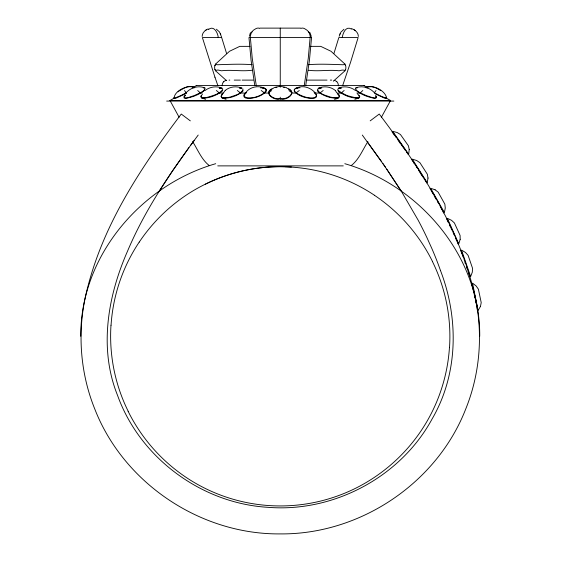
<?xml version="1.0" encoding="UTF-8"?>
<svg xmlns="http://www.w3.org/2000/svg" width="562" height="562" viewBox="0 0 562 562"><rect width="100%" height="100%" fill="white"/><g stroke="black" fill="none" stroke-linecap="round" stroke-linejoin="round"><path stroke-width="0.84" d="M333.378 81.202L344.97 70.791C346.248 68.936 346.178 66 344.97 64.117L331.018 51.282L320.733 46.358L310.175 46.358M311.109 37.57L311.088 36.179M370.189 120.858L379.245 114.044C418.613 166.247 456.042 222.264 472.558 286.339C483.629 326.641 481.416 370.218 465.722 409.038C436.765 483.362 359.87 534.673 280.255 533.9C200.641 534.673 123.745 483.362 94.788 409.038C79.094 370.218 76.882 326.641 87.96 286.339C104.469 222.264 141.898 166.247 181.266 114.044L190.321 120.858M358.359 36.453C358.479 32.666 354.987 29.73 351.636 28.648M80.788 336.301C80.092 256.637 140.626 185.355 215.696 163.704M286.732 88.079C298.331 91.48 287.308 100.401 280.255 98.596C273.209 100.401 262.18 91.487 273.778 88.079M249.43 36.179L250.287 33.067L252.001 31.886A9.322 5.711 -75.8 0 1 253.56 30.109L256.04 28.585A11.121 6.66 -74.1 0 1 258.632 28.093L258.843 28.177A7.081 4.222 -73.5 0 1 259.412 28.374M304.211 85.846L308.257 58.378L310.14 37.57A3.948 2.417 76 0 0 310.182 36.045L309.472 33.572A7.896 4.91 76.3 0 0 308.517 31.872A9.322 5.676 75.5 0 0 306.943 30.151L304.471 28.585A11.121 6.632 73.5 0 0 301.885 28.107L301.675 28.177A7.081 4.222 73.7 0 0 301.099 28.381M305.714 85.607L309.423 60.485L311.552 37.57L248.966 37.57L251.088 60.485L254.797 85.607M480.461 306.43L481.213 302.616L478.403 289.191L476.183 286.002L472.523 283.122L478.086 310.505L480.461 306.416M226.486 80.619L215.541 70.791C214.263 68.936 214.333 66 215.541 64.117L229.493 51.282L239.777 46.358L249.992 46.358M342.237 37.57C342.883 33.186 345.869 25.508 351.475 29.098M194.333 87.855C188.635 83.808 173.988 90.96 174.164 98.16C178.287 96.833 182.355 94.964 186.141 92.758L184.505 90.531M317.453 89.063C318.64 94.191 325.869 95.252 330.189 97.036C332.599 97.535 341.246 99.467 338.97 94.648L337.362 93.369M339.167 36.249L340.93 32.097L343.972 29.252M333.933 53.474L338.83 37.57L358.12 37.57L350.526 62.389L342.736 85.333M222.819 89.084C220.824 93.32 215.211 94.774 211.038 96.228C208.193 96.917 202.404 99.6 200.753 96.228L202.432 94.311M340.073 33.664L339.813 34.254M243.135 90.454L242.651 91.494C236.988 96.004 229.38 98.793 222.109 97.95L221.049 96.383L222.643 94.17M294.277 89.787L294.34 91.437C299.384 96.84 307.59 98.884 314.79 98.076L316.42 96.973C317.087 95.582 315.844 94.002 314.622 93.383M374.763 93.144C370.168 87.707 361.998 85.017 355.317 88.115C356.35 92.393 362.904 93.566 366.459 95.716C368.904 95.969 376.322 100.261 376.491 96.306L375.711 95.716M184.02 97.128L184.083 98.02L185.509 98.399C192.436 97.198 199.475 94.613 204.891 90.06M184.28 96.931L184.533 96.432M381.408 117.226L390.541 100.514L386.031 97.957M367.906 141.617C362.68 149.689 359.048 159.503 351.285 165.544M225.151 90.489L223.149 93.369M345.623 65.445L345.532 65.592A31.374 1.834 43.6 0 1 345.223 65.55M159.39 190.932L172.471 170.981L188.902 147.673M214.888 69.562L215.288 69.463M222.566 90.468L221.878 91.501C215.991 95.449 208.755 98.757 201.554 97.928L200.915 97.05L201.61 95.568M194.269 140.352C170.764 172.232 148.368 205.263 131.838 241.379A363.347 363.347 0 0 0 127.462 251.319C107.749 296.23 98.673 348.616 117.577 395.451C140.107 458.163 201.976 503.587 268.355 507.346C333.947 512.516 400.713 476.85 432.136 418.901C458.304 374.025 458.873 318.359 440.503 270.596M190.356 145.67L198.203 135.049M376.006 90.531L374.369 92.758C378.261 94.823 382.413 97.268 386.663 98.055C385.399 90.419 372.29 84.005 366.178 87.855M245.706 92.751C249.907 86.429 259.904 84.827 266.051 89.161C266.866 95.407 244.203 102.333 243.971 94.697L246.423 92.379M443.671 213.019L443.151 212.085M185.755 93.144C190.342 87.707 198.512 85.017 205.193 88.115C204.168 92.393 197.606 93.566 194.052 95.716C191.607 95.969 184.188 100.261 184.02 96.306L185.284 95.252M458.185 244.147L457.025 241.175M354.868 99.298L358.963 97.928L359.525 97.289L359.764 96.228L357.46 93.889M174.656 97.612C173.138 98.849 174.585 98.512 175.723 98.28L186.458 93.376M360.439 92.751L362.806 90.503M223.662 81.834L223.915 81.609A9.99 9.947 90 0 1 224.322 81.279L224.779 80.956A4.264 4.243 -90 0 1 225.531 80.591L226.219 80.38A11.612 11.556 90 0 1 226.697 80.268M208.2 28.88C205.144 30.109 202.011 32.912 202.151 36.453M337.699 89.084L338.387 90.559L341.478 92.751L344.162 90.489M243.058 89.063C241.871 94.191 234.642 95.252 230.322 97.036C227.919 97.535 219.271 99.467 221.547 94.648L222.552 93.889M469.832 276.848L468.034 270.877M194.326 87.454L192.766 87.855M320.333 92.751L323.185 90.489M334.46 99.312C335.957 99.081 341.296 97.676 338.76 95.28M208.362 29.603C213.876 24.932 217.838 32.793 218.274 37.57M296.265 92.751C299.511 95.702 316.111 102.073 316.539 94.697C312.036 87.531 301.787 83.984 294.46 89.161C293.793 90.559 295.05 92.126 296.265 92.751L299.293 90.51M184.919 95.997L185.432 95.617M205.221 30.608L206.345 29.793M178.105 91.789L179.208 90.988M268.587 92.765L271.565 90.601M215.541 70.791L216.096 70.405A53.678 10.678 43.5 0 1 218.646 70.124L221.421 70.791C231.551 69.512 241.885 71.662 252.092 70.229M225.32 90.349C230.006 86.569 236.56 85.846 242.089 88.185L239.531 87.812M477.447 310.709L476.969 307.555M174.522 97.338L173.848 97.655M344.97 64.117L344.422 64.454A57.31 10.545 39.4 0 1 341.865 64.7C330.885 64.37 319.539 63.787 308.419 64.7M205.27 90.341C210.118 86.752 216.602 85.754 222.187 88.213M245.896 93.383C244.674 94.002 243.423 95.582 244.098 96.973L245.72 98.076C252.921 98.884 261.133 96.84 266.177 91.437L266.346 90.018M193.251 87.236L196.623 85.586M174.361 98.027L169.984 100.514L179.109 117.226M179.763 90.594L181.119 89.836M181.8 89.456L183.163 88.705M318.211 88.817L320.769 88.445M183.844 88.325L187.392 86.731L191.024 86.422L194.009 87.033M272.008 89.246C263.641 92.976 273.553 100.401 279.117 99.045M338.556 88.543L341.057 88.36M203.24 87.883L204.322 87.883M356.189 87.883L357.277 87.883M338.331 88.213C343.916 85.754 350.4 86.752 355.247 90.341M391.974 131.81L392.473 132.196M274.108 87.531L280.255 86.26L286.402 87.531M219.328 87.988L221.828 88.178M366.508 87.033C370.751 85.508 375.1 87.166 378.711 89.456M220.88 88.36L219.461 88.36M260.473 87.827L262.278 87.827M239.742 88.445L241.744 88.515M338.682 88.178L341.19 87.988M295.387 88.768L298.127 88.192M430.035 188.544L431.742 191.242M298.232 87.827L296.09 88.058M345.223 69.463L345.623 69.562M281.393 99.045C286.964 100.408 296.869 92.976 288.503 89.246M364.338 85.579L363.888 85.586L367.358 87.286M358.963 97.928C351.756 98.757 344.52 95.449 338.633 91.501L337.945 90.468M446.565 218.653L448.272 222.39M275.794 87.377L276.869 87.307M338.408 97.95C331.137 98.793 323.522 96.004 317.86 91.494L317.375 90.454M389.585 100.521L390.541 100.514L388.483 100.521M390.344 100.521L389.557 100.521M259.827 28.121L300.677 28.121M229.064 80.106L229.809 80.106M234.228 80.106L240.403 80.106M242.124 80.106L253.329 80.106M306.754 80.106L327.035 80.106M330.287 80.106L331.742 80.106M196.187 85.579L364.197 85.586M199.622 93.053L202.278 93.053M218.442 93.053L223.163 93.053M239.918 93.053L245.299 93.053M264.266 93.053L269.142 93.053M291.369 93.053L296.244 93.053M315.212 93.053L320.593 93.053M337.355 93.053L342.075 93.053M356.87 93.053L360.888 93.053M171.017 100.521L170.103 100.521L172.035 100.521M389.129 100.521L171.389 100.521M166.661 101.076L393.85 101.076M217.733 165.881L343.277 165.881M196.314 85.586L196.686 85.586M170.455 100.521L170.96 100.521M285.798 166.745L280.255 166.654A169.865 169.865 0 0 0 205.299 184.188A166.71 166.71 0 0 0 190.729 192.239A170.729 170.729 0 0 0 139.228 242.124M460.735 250.35L462.069 254.235M262.384 88.192L265.123 88.768M283.634 87.307L284.716 87.377M264.428 88.058L263.1 87.939M308.419 70.229C318.626 71.662 328.96 69.512 339.097 70.791L341.865 70.124A53.678 10.678 -43.5 0 1 344.422 70.405L344.97 70.791M252.092 64.7C240.979 63.794 229.626 64.37 218.646 64.7A57.31 10.545 -39.4 0 1 216.096 64.454L215.541 64.117M367.752 87.855L366.185 87.454M308.51 31.886L310.006 32.729L311.032 35.694M471.701 283.29L472.544 287.315M299.146 87.672L300.045 87.827M321.766 87.96L318.422 88.185C323.951 85.846 330.505 86.569 335.191 90.349M386.67 97.655L385.996 97.338M344.815 163.704C419.884 185.355 480.419 256.637 479.723 336.301M221.449 88.382L221.962 88.543M201.554 97.928L205.643 99.298M222.109 97.95L226.057 99.312M435.121 189.808L430.647 188.284L444.401 212.605L445.273 208.024L444.858 204.168L438.184 192.19L435.114 189.801M375.142 93.77L384.787 98.28L386.347 98.68L386.178 97.921M314.088 92.379L314.804 92.751M216.419 29.203L219.51 31.978L221.526 36.937M379.392 89.836L380.755 90.594M209.226 165.544C201.463 159.503 197.831 149.689 192.611 141.617M337.242 93.735L338.38 94.683M288.945 90.601L291.931 92.765M354.165 29.793L355.289 30.608M261.218 90.51L264.252 92.751M341.478 92.751L347.246 95.659L355.395 97.746L358.233 97.746L359.441 97.219L358.907 95.568M392.592 132.681L394.348 135.161M237.333 90.489L240.178 92.751M355.62 90.06C361.036 94.613 368.082 97.198 375.009 98.406L376.589 97.676L375.599 95.997M216.349 90.489L219.032 92.751M411.742 159.545L413.428 162.165M336.75 81.722L336.624 81.609A9.961 9.961 0 0 0 336.216 81.279L335.76 80.956A4.243 4.243 0 0 0 335.008 80.591L334.313 80.38A11.542 11.535 0 0 0 334.074 80.324M265.573 88.979L266.233 89.787M197.705 90.503L200.072 92.751M408.209 154.311L406.474 151.965M404.029 148.516L401.008 144.251M413.78 163.043L414.482 163.802M416.238 166.865L417.088 167.855M442.28 210.146L440.222 206.458M432.03 192.134L433.801 194.93M395.086 135.885L396.407 137.753M397.875 139.819L400.074 143.24M425.153 180.367L426.839 182.987M434.243 196.103L436.344 199.503M362.307 135.049L385.518 167.286M367.225 141.68L381.689 161.779M422.863 176.812L423.551 177.768M382.968 163.612L401.521 191.565L418.128 220.128A395.234 395.234 0 0 1 427.008 237.796L431.89 248.601A327.203 327.203 0 0 1 440.51 270.589M386.782 169.134L401.521 191.565M404.759 149.443L405.35 150.384M437.672 201.884L438.388 203.044M214.888 65.445L214.979 65.592A31.374 1.834 -43.6 0 0 215.295 65.55M335.366 90.489L336.701 92.751M415.128 164.694L415.718 165.72M450.857 227.631L451.974 230.083M453.105 232.57L454.222 235.014M418.549 170.117L422.034 175.864M442.73 210.834L443.025 211.481M220.775 34.451L220.332 33.453M424.099 178.73L424.5 179.685M462.568 255.141L463.313 257.305M464.135 259.7L464.626 260.944M449.368 224.224L450.155 226.528M455.817 238.372L456.484 240.41M475.67 302.244L476.105 303.424M473.478 291.762L473.921 292.992M217.81 85.41L214.93 77.17M474.574 297.003L475.031 298.303M214.965 77.289L202.39 37.57L221.681 37.57L226.584 53.474M472.93 288.271L473.401 290.505M465.013 262.25L465.28 263.599M466.769 267.379L467.022 268.664M256.3 85.846L252.254 58.378L250.371 37.57A3.948 2.417 -76.1 0 1 250.329 36.045L251.038 33.572A7.896 4.868 -76.1 0 1 252.015 31.908M474.251 294.284L474.469 295.626M475.368 299.616L475.585 300.937M476.407 304.562L476.604 306.69M280.255 28.107L280.255 87.243M280.255 97.205L280.255 100.521M285.798 166.823A169.457 169.457 0 0 1 374.447 195.253M374.433 195.274A170.729 170.729 0 0 1 424.296 246.788A166.71 166.71 0 0 1 432.403 261.323M432.34 261.351A169.45 169.45 0 0 1 449.53 347.379M449.459 347.372A169.457 169.457 0 0 1 421.303 430.485A170.729 170.729 0 0 1 369.768 480.334A166.71 166.71 0 0 1 355.233 488.448A169.45 169.45 0 0 1 269.177 505.575A169.457 169.457 0 0 1 186.064 477.349A170.729 170.729 0 0 1 136.215 425.806A166.71 166.71 0 0 1 128.108 411.272M128.171 411.243A169.45 169.45 0 0 1 110.981 325.222M111.051 325.222A169.457 169.457 0 0 1 139.207 242.11M336.961 81.764A5.922 5.915 0 0 1 338.366 85.796M222.173 85.796A5.908 5.88 -90 0 1 223.578 81.764M205.313 184.217A169.45 169.45 0 0 1 291.334 167.026M470.282 275.563L470.626 276.574L472.298 272.212L472.565 268.348L468.111 255.38L465.512 252.486L461.521 250.083L470.282 275.563M409.22 149.534L408.672 154.227L392.655 131.325L397.172 132.513L400.467 134.55L408.398 145.748L409.227 149.541M428.005 178.056L427.246 182.72L412.255 159.13L416.709 160.521L419.919 162.706L427.345 174.234L428.005 178.063M460.187 239.3L458.761 243.81L447.331 218.309L451.539 220.325L454.398 222.945L460.081 235.422L460.187 239.307"/></g></svg>
